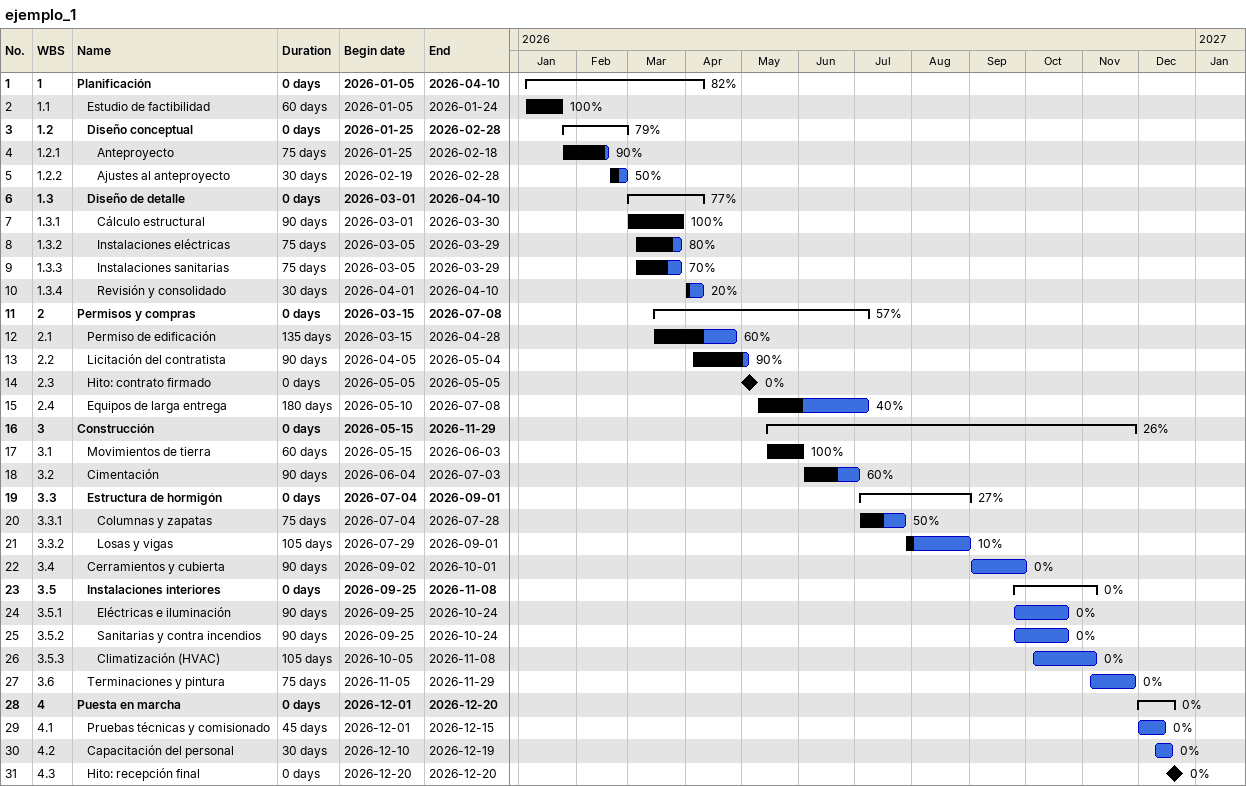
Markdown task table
ejemplo_1

| ID | WBS | Task | Duration | Start | Finish | % complete |
|---|---|---|---|---|---|---|
| 1 | 1 | **Planificación** | 0d | 2026-01-05 | 2026-04-10 | 82 |
| 2 | 1.1 | Estudio de factibilidad | 60d | 2026-01-05 | 2026-01-24 | 100 |
| 3 | 1.2 | **Diseño conceptual** | 0d | 2026-01-25 | 2026-02-28 | 79 |
| 4 | 1.2.1 | Anteproyecto | 75d | 2026-01-25 | 2026-02-18 | 90 |
| 5 | 1.2.2 | Ajustes al anteproyecto | 30d | 2026-02-19 | 2026-02-28 | 50 |
| 6 | 1.3 | **Diseño de detalle** | 0d | 2026-03-01 | 2026-04-10 | 77 |
| 7 | 1.3.1 | Cálculo estructural | 90d | 2026-03-01 | 2026-03-30 | 100 |
| 8 | 1.3.2 | Instalaciones eléctricas | 75d | 2026-03-05 | 2026-03-29 | 80 |
| 9 | 1.3.3 | Instalaciones sanitarias | 75d | 2026-03-05 | 2026-03-29 | 70 |
| 10 | 1.3.4 | Revisión y consolidado | 30d | 2026-04-01 | 2026-04-10 | 20 |
| 11 | 2 | **Permisos y compras** | 0d | 2026-03-15 | 2026-07-08 | 57 |
| 12 | 2.1 | Permiso de edificación | 135d | 2026-03-15 | 2026-04-28 | 60 |
| 13 | 2.2 | Licitación del contratista | 90d | 2026-04-05 | 2026-05-04 | 90 |
| 14 | 2.3 | Hito: contrato firmado | 0d | 2026-05-05 | 2026-05-05 | 0 |
| 15 | 2.4 | Equipos de larga entrega | 180d | 2026-05-10 | 2026-07-08 | 40 |
| 16 | 3 | **Construcción** | 0d | 2026-05-15 | 2026-11-29 | 26 |
| 17 | 3.1 | Movimientos de tierra | 60d | 2026-05-15 | 2026-06-03 | 100 |
| 18 | 3.2 | Cimentación | 90d | 2026-06-04 | 2026-07-03 | 60 |
| 19 | 3.3 | **Estructura de hormigón** | 0d | 2026-07-04 | 2026-09-01 | 27 |
| 20 | 3.3.1 | Columnas y zapatas | 75d | 2026-07-04 | 2026-07-28 | 50 |
| 21 | 3.3.2 | Losas y vigas | 105d | 2026-07-29 | 2026-09-01 | 10 |
| 22 | 3.4 | Cerramientos y cubierta | 90d | 2026-09-02 | 2026-10-01 | 0 |
| 23 | 3.5 | **Instalaciones interiores** | 0d | 2026-09-25 | 2026-11-08 | 0 |
| 24 | 3.5.1 | Eléctricas e iluminación | 90d | 2026-09-25 | 2026-10-24 | 0 |
| 25 | 3.5.2 | Sanitarias y contra incendios | 90d | 2026-09-25 | 2026-10-24 | 0 |
| 26 | 3.5.3 | Climatización (HVAC) | 105d | 2026-10-05 | 2026-11-08 | 0 |
| 27 | 3.6 | Terminaciones y pintura | 75d | 2026-11-05 | 2026-11-29 | 0 |
| 28 | 4 | **Puesta en marcha** | 0d | 2026-12-01 | 2026-12-20 | 0 |
| 29 | 4.1 | Pruebas técnicas y comisionado | 45d | 2026-12-01 | 2026-12-15 | 0 |
| 30 | 4.2 | Capacitación del personal | 30d | 2026-12-10 | 2026-12-19 | 0 |
| 31 | 4.3 | Hito: recepción final | 0d | 2026-12-20 | 2026-12-20 | 0 |
